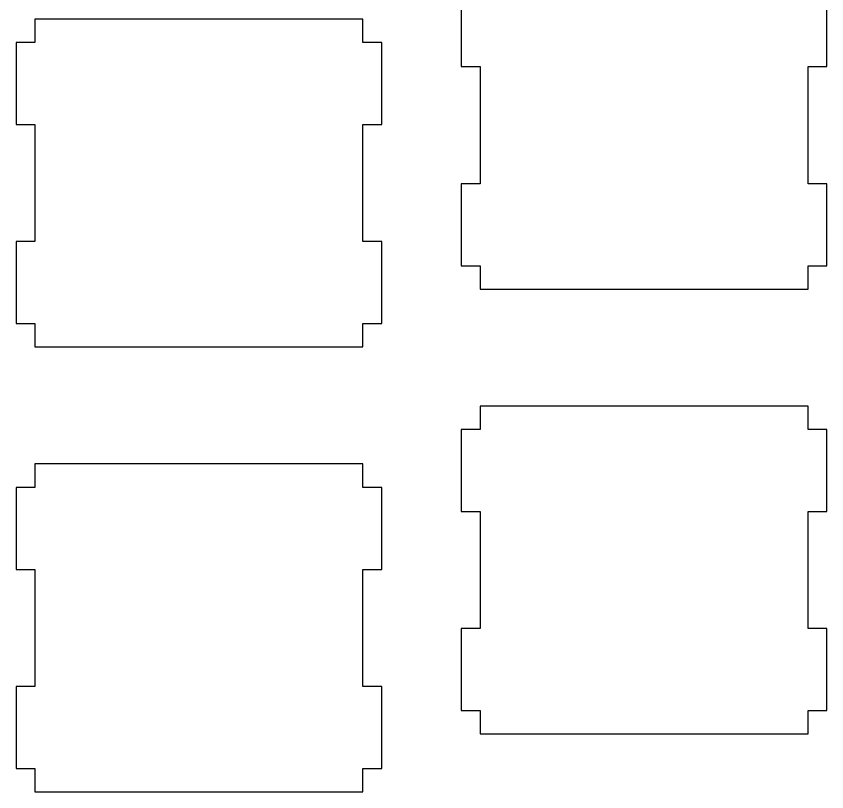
# Model space of a CAD drawing. Extents: x 0 to 145, y 2 to 120.
# Drawn here: x 42.2 to 76.8, y 41.99 to 75.11 of the extents above; entities that cross this region are included whole.
import ezdxf

# ---------------------------------------------------------------- set-up
doc = ezdxf.new("R2010")
doc.units = 0

# ---------------------------------------------------------------- blocks, each defined once
blk = doc.blocks.new('WIRE029')
at = {"layer": 'Row2', "color": 0}
for points in [[(57, 74.9896), (56.9, 74.9896), (56.8, 74.9896), (56.7, 74.9896), (56.6, 74.9896), (56.5, 74.9896), (56.4, 74.9896), (56.3, 74.9896), (56.2, 74.9896), (56.1, 74.9896), (56, 74.9896), (55.9, 74.9896), (55.8, 74.9896), (55.7, 74.9896), (55.6, 74.9896), (55.5, 74.9896), (55.4, 74.9896), (55.3, 74.9896), (55.2, 74.9896), (55.1, 74.9896), (55, 74.9896), (54.9, 74.9896), (54.8, 74.9896), (54.7, 74.9896), (54.6, 74.9896), (54.5, 74.9896), (54.4, 74.9896), (54.3, 74.9896), (54.2, 74.9896), (54.1, 74.9896), (54, 74.9896), (53.9, 74.9896), (53.8, 74.9896), (53.7, 74.9896), (53.6, 74.9896), (53.5, 74.9896), (53.4, 74.9896), (53.3, 74.9896), (53.2, 74.9896), (53.1, 74.9896), (53, 74.9896), (52.9, 74.9896), (52.8, 74.9896), (52.7, 74.9896), (52.6, 74.9896), (52.5, 74.9896), (52.4, 74.9896), (52.3, 74.9896), (52.2, 74.9896), (52.1, 74.9896), (52, 74.9896), (51.9, 74.9896), (51.8, 74.9896), (51.7, 74.9896), (51.6, 74.9896), (51.5, 74.9896), (51.4, 74.9896), (51.3, 74.9896), (51.2, 74.9896), (51.1, 74.9896), (51, 74.9896), (50.9, 74.9896), (50.8, 74.9896), (50.7, 74.9896), (50.6, 74.9896), (50.5, 74.9896), (50.4, 74.9896), (50.3, 74.9896), (50.2, 74.9896), (50.1, 74.9896), (50, 74.9896), (49.9, 74.9896), (49.8, 74.9896), (49.7, 74.9896), (49.6, 74.9896), (49.5, 74.9896), (49.4, 74.9896), (49.3, 74.9896), (49.2, 74.9896), (49.1, 74.9896), (49, 74.9896), (48.9, 74.9896), (48.8, 74.9896), (48.7, 74.9896), (48.6, 74.9896), (48.5, 74.9896), (48.4, 74.9896), (48.3, 74.9896), (48.2, 74.9896), (48.1, 74.9896), (48, 74.9896), (47.9, 74.9896), (47.8, 74.9896), (47.7, 74.9896), (47.6, 74.9896), (47.5, 74.9896), (47.4, 74.9896), (47.3, 74.9896), (47.2, 74.9896), (47.1, 74.9896), (47, 74.9896), (46.9, 74.9896), (46.8, 74.9896), (46.7, 74.9896), (46.6, 74.9896), (46.5, 74.9896), (46.4, 74.9896), (46.3, 74.9896), (46.2, 74.9896), (46.1, 74.9896), (46, 74.9896), (45.9, 74.9896), (45.8, 74.9896), (45.7, 74.9896), (45.6, 74.9896), (45.5, 74.9896), (45.4, 74.9896), (45.3, 74.9896), (45.2, 74.9896), (45.1, 74.9896), (45, 74.9896), (44.9, 74.9896), (44.8, 74.9896), (44.7, 74.9896), (44.6, 74.9896), (44.5, 74.9896), (44.4, 74.9896), (44.3, 74.9896), (44.2, 74.9896), (44.1, 74.9896), (44, 74.9896), (43.9, 74.9896), (43.8, 74.9896), (43.7, 74.9896), (43.6, 74.9896), (43.5, 74.9896), (43.4, 74.9896), (43.3, 74.9896), (43.2, 74.9896), (43.1, 74.9896), (43, 74.9896)], [(43, 74.9896), (43, 74.8896), (43, 74.7896), (43, 74.6896), (43, 74.5896), (43, 74.4896), (43, 74.3896), (43, 74.2896), (43, 74.1896), (43, 74.0896), (43, 73.9896)], [(57, 73.9896), (57, 74.0896), (57, 74.1896), (57, 74.2896), (57, 74.3896), (57, 74.4896), (57, 74.5896), (57, 74.6896), (57, 74.7896), (57, 74.8896), (57, 74.9896)], [(42.2, 73.9896), (42.2, 73.8896), (42.2, 73.7896), (42.2, 73.6896), (42.2, 73.5896), (42.2, 73.4896), (42.2, 73.3896), (42.2, 73.2896), (42.2, 73.1896), (42.2, 73.0896), (42.2, 72.9896), (42.2, 72.8896), (42.2, 72.7896), (42.2, 72.6896), (42.2, 72.5896), (42.2, 72.4896), (42.2, 72.3896), (42.2, 72.2896), (42.2, 72.1896), (42.2, 72.0896), (42.2, 71.9896), (42.2, 71.8896), (42.2, 71.7896), (42.2, 71.6896), (42.2, 71.5896), (42.2, 71.4896), (42.2, 71.3896), (42.2, 71.2896), (42.2, 71.1896), (42.2, 71.0896), (42.2, 70.9896), (42.2, 70.8896), (42.2, 70.7896), (42.2, 70.6896), (42.2, 70.5896), (42.2, 70.4896)], [(43, 73.9896), (42.9, 73.9896), (42.8, 73.9896), (42.7, 73.9896), (42.6, 73.9896), (42.5, 73.9896), (42.4, 73.9896), (42.3, 73.9896), (42.2, 73.9896)], [(57.8, 73.9896), (57.7, 73.9896), (57.6, 73.9896), (57.5, 73.9896), (57.4, 73.9896), (57.3, 73.9896), (57.2, 73.9896), (57.1, 73.9896), (57, 73.9896)], [(57.8, 70.4896), (57.8, 70.5896), (57.8, 70.6896), (57.8, 70.7896), (57.8, 70.8896), (57.8, 70.9896), (57.8, 71.0896), (57.8, 71.1896), (57.8, 71.2896), (57.8, 71.3896), (57.8, 71.4896), (57.8, 71.5896), (57.8, 71.6896), (57.8, 71.7896), (57.8, 71.8896), (57.8, 71.9896), (57.8, 72.0896), (57.8, 72.1896), (57.8, 72.2896), (57.8, 72.3896), (57.8, 72.4896), (57.8, 72.5896), (57.8, 72.6896), (57.8, 72.7896), (57.8, 72.8896), (57.8, 72.9896), (57.8, 73.0896), (57.8, 73.1896), (57.8, 73.2896), (57.8, 73.3896), (57.8, 73.4896), (57.8, 73.5896), (57.8, 73.6896), (57.8, 73.7896), (57.8, 73.8896), (57.8, 73.9896)], [(42.2, 70.4896), (42.3, 70.4896), (42.4, 70.4896), (42.5, 70.4896), (42.6, 70.4896), (42.7, 70.4896), (42.8, 70.4896), (42.9, 70.4896), (43, 70.4896)], [(43, 70.4896), (43, 70.3896), (43, 70.2896), (43, 70.1896), (43, 70.0896), (43, 69.9896), (43, 69.8896), (43, 69.7896), (43, 69.6896), (43, 69.5896), (43, 69.4896), (43, 69.3896), (43, 69.2896), (43, 69.1896), (43, 69.0896), (43, 68.9896), (43, 68.8896), (43, 68.7896), (43, 68.6896), (43, 68.5896), (43, 68.4896), (43, 68.3896), (43, 68.2896), (43, 68.1896), (43, 68.0896), (43, 67.9896), (43, 67.8896), (43, 67.7896), (43, 67.6896), (43, 67.5896), (43, 67.4896), (43, 67.3896), (43, 67.2896), (43, 67.1896), (43, 67.0896), (43, 66.9896), (43, 66.8896), (43, 66.7896), (43, 66.6896), (43, 66.5896), (43, 66.4896), (43, 66.3896), (43, 66.2896), (43, 66.1896), (43, 66.0896), (43, 65.9896), (43, 65.8896), (43, 65.7896), (43, 65.6896), (43, 65.5896), (43, 65.4896)], [(57, 65.4896), (57, 65.5896), (57, 65.6896), (57, 65.7896), (57, 65.8896), (57, 65.9896), (57, 66.0896), (57, 66.1896), (57, 66.2896), (57, 66.3896), (57, 66.4896), (57, 66.5896), (57, 66.6896), (57, 66.7896), (57, 66.8896), (57, 66.9896), (57, 67.0896), (57, 67.1896), (57, 67.2896), (57, 67.3896), (57, 67.4896), (57, 67.5896), (57, 67.6896), (57, 67.7896), (57, 67.8896), (57, 67.9896), (57, 68.0896), (57, 68.1896), (57, 68.2896), (57, 68.3896), (57, 68.4896), (57, 68.5896), (57, 68.6896), (57, 68.7896), (57, 68.8896), (57, 68.9896), (57, 69.0896), (57, 69.1896), (57, 69.2896), (57, 69.3896), (57, 69.4896), (57, 69.5896), (57, 69.6896), (57, 69.7896), (57, 69.8896), (57, 69.9896), (57, 70.0896), (57, 70.1896), (57, 70.2896), (57, 70.3896), (57, 70.4896)], [(57, 70.4896), (57.1, 70.4896), (57.2, 70.4896), (57.3, 70.4896), (57.4, 70.4896), (57.5, 70.4896), (57.6, 70.4896), (57.7, 70.4896), (57.8, 70.4896)], [(43, 65.4896), (42.9, 65.4896), (42.8, 65.4896), (42.7, 65.4896), (42.6, 65.4896), (42.5, 65.4896), (42.4, 65.4896), (42.3, 65.4896), (42.2, 65.4896)], [(42.2, 65.4896), (42.2, 65.3896), (42.2, 65.2896), (42.2, 65.1896), (42.2, 65.0896), (42.2, 64.9896), (42.2, 64.8896), (42.2, 64.7896), (42.2, 64.6896), (42.2, 64.5896), (42.2, 64.4896), (42.2, 64.3896), (42.2, 64.2896), (42.2, 64.1896), (42.2, 64.0896), (42.2, 63.9896), (42.2, 63.8896), (42.2, 63.7896), (42.2, 63.6896), (42.2, 63.5896), (42.2, 63.4896), (42.2, 63.3896), (42.2, 63.2896), (42.2, 63.1896), (42.2, 63.0896), (42.2, 62.9896), (42.2, 62.8896), (42.2, 62.7896), (42.2, 62.6896), (42.2, 62.5896), (42.2, 62.4896), (42.2, 62.3896), (42.2, 62.2896), (42.2, 62.1896), (42.2, 62.0896), (42.2, 61.9896)], [(57.8, 65.4896), (57.7, 65.4896), (57.6, 65.4896), (57.5, 65.4896), (57.4, 65.4896), (57.3, 65.4896), (57.2, 65.4896), (57.1, 65.4896), (57, 65.4896)], [(57.8, 61.9896), (57.8, 62.0896), (57.8, 62.1896), (57.8, 62.2896), (57.8, 62.3896), (57.8, 62.4896), (57.8, 62.5896), (57.8, 62.6896), (57.8, 62.7896), (57.8, 62.8896), (57.8, 62.9896), (57.8, 63.0896), (57.8, 63.1896), (57.8, 63.2896), (57.8, 63.3896), (57.8, 63.4896), (57.8, 63.5896), (57.8, 63.6896), (57.8, 63.7896), (57.8, 63.8896), (57.8, 63.9896), (57.8, 64.0896), (57.8, 64.1896), (57.8, 64.2896), (57.8, 64.3896), (57.8, 64.4896), (57.8, 64.5896), (57.8, 64.6896), (57.8, 64.7896), (57.8, 64.8896), (57.8, 64.9896), (57.8, 65.0896), (57.8, 65.1896), (57.8, 65.2896), (57.8, 65.3896), (57.8, 65.4896)], [(42.2, 61.9896), (42.3, 61.9896), (42.4, 61.9896), (42.5, 61.9896), (42.6, 61.9896), (42.7, 61.9896), (42.8, 61.9896), (42.9, 61.9896), (43, 61.9896)], [(43, 61.9896), (43, 61.8896), (43, 61.7896), (43, 61.6896), (43, 61.5896), (43, 61.4896), (43, 61.3896), (43, 61.2896), (43, 61.1896), (43, 61.0896), (43, 60.9896)], [(57, 60.9896), (57, 61.0896), (57, 61.1896), (57, 61.2896), (57, 61.3896), (57, 61.4896), (57, 61.5896), (57, 61.6896), (57, 61.7896), (57, 61.8896), (57, 61.9896)], [(57, 61.9896), (57.1, 61.9896), (57.2, 61.9896), (57.3, 61.9896), (57.4, 61.9896), (57.5, 61.9896), (57.6, 61.9896), (57.7, 61.9896), (57.8, 61.9896)], [(43, 60.9896), (43.1, 60.9896), (43.2, 60.9896), (43.3, 60.9896), (43.4, 60.9896), (43.5, 60.9896), (43.6, 60.9896), (43.7, 60.9896), (43.8, 60.9896), (43.9, 60.9896), (44, 60.9896), (44.1, 60.9896), (44.2, 60.9896), (44.3, 60.9896), (44.4, 60.9896), (44.5, 60.9896), (44.6, 60.9896), (44.7, 60.9896), (44.8, 60.9896), (44.9, 60.9896), (45, 60.9896), (45.1, 60.9896), (45.2, 60.9896), (45.3, 60.9896), (45.4, 60.9896), (45.5, 60.9896), (45.6, 60.9896), (45.7, 60.9896), (45.8, 60.9896), (45.9, 60.9896), (46, 60.9896), (46.1, 60.9896), (46.2, 60.9896), (46.3, 60.9896), (46.4, 60.9896), (46.5, 60.9896), (46.6, 60.9896), (46.7, 60.9896), (46.8, 60.9896), (46.9, 60.9896), (47, 60.9896), (47.1, 60.9896), (47.2, 60.9896), (47.3, 60.9896), (47.4, 60.9896), (47.5, 60.9896), (47.6, 60.9896), (47.7, 60.9896), (47.8, 60.9896), (47.9, 60.9896), (48, 60.9896), (48.1, 60.9896), (48.2, 60.9896), (48.3, 60.9896), (48.4, 60.9896), (48.5, 60.9896), (48.6, 60.9896), (48.7, 60.9896), (48.8, 60.9896), (48.9, 60.9896), (49, 60.9896), (49.1, 60.9896), (49.2, 60.9896), (49.3, 60.9896), (49.4, 60.9896), (49.5, 60.9896), (49.6, 60.9896), (49.7, 60.9896), (49.8, 60.9896), (49.9, 60.9896), (50, 60.9896), (50.1, 60.9896), (50.2, 60.9896), (50.3, 60.9896), (50.4, 60.9896), (50.5, 60.9896), (50.6, 60.9896), (50.7, 60.9896), (50.8, 60.9896), (50.9, 60.9896), (51, 60.9896), (51.1, 60.9896), (51.2, 60.9896), (51.3, 60.9896), (51.4, 60.9896), (51.5, 60.9896), (51.6, 60.9896), (51.7, 60.9896), (51.8, 60.9896), (51.9, 60.9896), (52, 60.9896), (52.1, 60.9896), (52.2, 60.9896), (52.3, 60.9896), (52.4, 60.9896), (52.5, 60.9896), (52.6, 60.9896), (52.7, 60.9896), (52.8, 60.9896), (52.9, 60.9896), (53, 60.9896), (53.1, 60.9896), (53.2, 60.9896), (53.3, 60.9896), (53.4, 60.9896), (53.5, 60.9896), (53.6, 60.9896), (53.7, 60.9896), (53.8, 60.9896), (53.9, 60.9896), (54, 60.9896), (54.1, 60.9896), (54.2, 60.9896), (54.3, 60.9896), (54.4, 60.9896), (54.5, 60.9896), (54.6, 60.9896), (54.7, 60.9896), (54.8, 60.9896), (54.9, 60.9896), (55, 60.9896), (55.1, 60.9896), (55.2, 60.9896), (55.3, 60.9896), (55.4, 60.9896), (55.5, 60.9896), (55.6, 60.9896), (55.7, 60.9896), (55.8, 60.9896), (55.9, 60.9896), (56, 60.9896), (56.1, 60.9896), (56.2, 60.9896), (56.3, 60.9896), (56.4, 60.9896), (56.5, 60.9896), (56.6, 60.9896), (56.7, 60.9896), (56.8, 60.9896), (56.9, 60.9896), (57, 60.9896)]]:
    blk.add_lwpolyline(points, dxfattribs=at)
blk = doc.blocks.new('WIRE030')
at = {"layer": 'Row2', "color": 0}
for points in [[(76, 77.4596), (75.9, 77.4596), (75.8, 77.4596), (75.7, 77.4596), (75.6, 77.4596), (75.5, 77.4596), (75.4, 77.4596), (75.3, 77.4596), (75.2, 77.4596), (75.1, 77.4596), (75, 77.4596), (74.9, 77.4596), (74.8, 77.4596), (74.7, 77.4596), (74.6, 77.4596), (74.5, 77.4596), (74.4, 77.4596), (74.3, 77.4596), (74.2, 77.4596), (74.1, 77.4596), (74, 77.4596), (73.9, 77.4596), (73.8, 77.4596), (73.7, 77.4596), (73.6, 77.4596), (73.5, 77.4596), (73.4, 77.4596), (73.3, 77.4596), (73.2, 77.4596), (73.1, 77.4596), (73, 77.4596), (72.9, 77.4596), (72.8, 77.4596), (72.7, 77.4596), (72.6, 77.4596), (72.5, 77.4596), (72.4, 77.4596), (72.3, 77.4596), (72.2, 77.4596), (72.1, 77.4596), (72, 77.4596), (71.9, 77.4596), (71.8, 77.4596), (71.7, 77.4596), (71.6, 77.4596), (71.5, 77.4596), (71.4, 77.4596), (71.3, 77.4596), (71.2, 77.4596), (71.1, 77.4596), (71, 77.4596), (70.9, 77.4596), (70.8, 77.4596), (70.7, 77.4596), (70.6, 77.4596), (70.5, 77.4596), (70.4, 77.4596), (70.3, 77.4596), (70.2, 77.4596), (70.1, 77.4596), (70, 77.4596), (69.9, 77.4596), (69.8, 77.4596), (69.7, 77.4596), (69.6, 77.4596), (69.5, 77.4596), (69.4, 77.4596), (69.3, 77.4596), (69.2, 77.4596), (69.1, 77.4596), (69, 77.4596), (68.9, 77.4596), (68.8, 77.4596), (68.7, 77.4596), (68.6, 77.4596), (68.5, 77.4596), (68.4, 77.4596), (68.3, 77.4596), (68.2, 77.4596), (68.1, 77.4596), (68, 77.4596), (67.9, 77.4596), (67.8, 77.4596), (67.7, 77.4596), (67.6, 77.4596), (67.5, 77.4596), (67.4, 77.4596), (67.3, 77.4596), (67.2, 77.4596), (67.1, 77.4596), (67, 77.4596), (66.9, 77.4596), (66.8, 77.4596), (66.7, 77.4596), (66.6, 77.4596), (66.5, 77.4596), (66.4, 77.4596), (66.3, 77.4596), (66.2, 77.4596), (66.1, 77.4596), (66, 77.4596), (65.9, 77.4596), (65.8, 77.4596), (65.7, 77.4596), (65.6, 77.4596), (65.5, 77.4596), (65.4, 77.4596), (65.3, 77.4596), (65.2, 77.4596), (65.1, 77.4596), (65, 77.4596), (64.9, 77.4596), (64.8, 77.4596), (64.7, 77.4596), (64.6, 77.4596), (64.5, 77.4596), (64.4, 77.4596), (64.3, 77.4596), (64.2, 77.4596), (64.1, 77.4596), (64, 77.4596), (63.9, 77.4596), (63.8, 77.4596), (63.7, 77.4596), (63.6, 77.4596), (63.5, 77.4596), (63.4, 77.4596), (63.3, 77.4596), (63.2, 77.4596), (63.1, 77.4596), (63, 77.4596), (62.9, 77.4596), (62.8, 77.4596), (62.7, 77.4596), (62.6, 77.4596), (62.5, 77.4596), (62.4, 77.4596), (62.3, 77.4596), (62.2, 77.4596), (62.1, 77.4596), (62, 77.4596)], [(62, 77.4596), (62, 77.3596), (62, 77.2596), (62, 77.1596), (62, 77.0596), (62, 76.9596), (62, 76.8596), (62, 76.7596), (62, 76.6596), (62, 76.5596), (62, 76.4596)], [(76, 76.4596), (76, 76.5596), (76, 76.6596), (76, 76.7596), (76, 76.8596), (76, 76.9596), (76, 77.0596), (76, 77.1596), (76, 77.2596), (76, 77.3596), (76, 77.4596)], [(62, 76.4596), (61.9, 76.4596), (61.8, 76.4596), (61.7, 76.4596), (61.6, 76.4596), (61.5, 76.4596), (61.4, 76.4596), (61.3, 76.4596), (61.2, 76.4596)], [(61.2, 76.4596), (61.2, 76.3596), (61.2, 76.2596), (61.2, 76.1596), (61.2, 76.0596), (61.2, 75.9596), (61.2, 75.8596), (61.2, 75.7596), (61.2, 75.6596), (61.2, 75.5596), (61.2, 75.4596), (61.2, 75.3596), (61.2, 75.2596), (61.2, 75.1596), (61.2, 75.0596), (61.2, 74.9596), (61.2, 74.8596), (61.2, 74.7596), (61.2, 74.6596), (61.2, 74.5596), (61.2, 74.4596), (61.2, 74.3596), (61.2, 74.2596), (61.2, 74.1596), (61.2, 74.0596), (61.2, 73.9596), (61.2, 73.8596), (61.2, 73.7596), (61.2, 73.6596), (61.2, 73.5596), (61.2, 73.4596), (61.2, 73.3596), (61.2, 73.2596), (61.2, 73.1596), (61.2, 73.0596), (61.2, 72.9596)], [(76.8, 76.4596), (76.7, 76.4596), (76.6, 76.4596), (76.5, 76.4596), (76.4, 76.4596), (76.3, 76.4596), (76.2, 76.4596), (76.1, 76.4596), (76, 76.4596)], [(76.8, 72.9596), (76.8, 73.0596), (76.8, 73.1596), (76.8, 73.2596), (76.8, 73.3596), (76.8, 73.4596), (76.8, 73.5596), (76.8, 73.6596), (76.8, 73.7596), (76.8, 73.8596), (76.8, 73.9596), (76.8, 74.0596), (76.8, 74.1596), (76.8, 74.2596), (76.8, 74.3596), (76.8, 74.4596), (76.8, 74.5596), (76.8, 74.6596), (76.8, 74.7596), (76.8, 74.8596), (76.8, 74.9596), (76.8, 75.0596), (76.8, 75.1596), (76.8, 75.2596), (76.8, 75.3596), (76.8, 75.4596), (76.8, 75.5596), (76.8, 75.6596), (76.8, 75.7596), (76.8, 75.8596), (76.8, 75.9596), (76.8, 76.0596), (76.8, 76.1596), (76.8, 76.2596), (76.8, 76.3596), (76.8, 76.4596)], [(61.2, 72.9596), (61.3, 72.9596), (61.4, 72.9596), (61.5, 72.9596), (61.6, 72.9596), (61.7, 72.9596), (61.8, 72.9596), (61.9, 72.9596), (62, 72.9596)], [(62, 72.9596), (62, 72.8596), (62, 72.7596), (62, 72.6596), (62, 72.5596), (62, 72.4596), (62, 72.3596), (62, 72.2596), (62, 72.1596), (62, 72.0596), (62, 71.9596), (62, 71.8596), (62, 71.7596), (62, 71.6596), (62, 71.5596), (62, 71.4596), (62, 71.3596), (62, 71.2596), (62, 71.1596), (62, 71.0596), (62, 70.9596), (62, 70.8596), (62, 70.7596), (62, 70.6596), (62, 70.5596), (62, 70.4596), (62, 70.3596), (62, 70.2596), (62, 70.1596), (62, 70.0596), (62, 69.9596), (62, 69.8596), (62, 69.7596), (62, 69.6596), (62, 69.5596), (62, 69.4596), (62, 69.3596), (62, 69.2596), (62, 69.1596), (62, 69.0596), (62, 68.9596), (62, 68.8596), (62, 68.7596), (62, 68.6596), (62, 68.5596), (62, 68.4596), (62, 68.3596), (62, 68.2596), (62, 68.1596), (62, 68.0596), (62, 67.9596)], [(76, 67.9596), (76, 68.0596), (76, 68.1596), (76, 68.2596), (76, 68.3596), (76, 68.4596), (76, 68.5596), (76, 68.6596), (76, 68.7596), (76, 68.8596), (76, 68.9596), (76, 69.0596), (76, 69.1596), (76, 69.2596), (76, 69.3596), (76, 69.4596), (76, 69.5596), (76, 69.6596), (76, 69.7596), (76, 69.8596), (76, 69.9596), (76, 70.0596), (76, 70.1596), (76, 70.2596), (76, 70.3596), (76, 70.4596), (76, 70.5596), (76, 70.6596), (76, 70.7596), (76, 70.8596), (76, 70.9596), (76, 71.0596), (76, 71.1596), (76, 71.2596), (76, 71.3596), (76, 71.4596), (76, 71.5596), (76, 71.6596), (76, 71.7596), (76, 71.8596), (76, 71.9596), (76, 72.0596), (76, 72.1596), (76, 72.2596), (76, 72.3596), (76, 72.4596), (76, 72.5596), (76, 72.6596), (76, 72.7596), (76, 72.8596), (76, 72.9596)], [(76, 72.9596), (76.1, 72.9596), (76.2, 72.9596), (76.3, 72.9596), (76.4, 72.9596), (76.5, 72.9596), (76.6, 72.9596), (76.7, 72.9596), (76.8, 72.9596)], [(62, 67.9596), (61.9, 67.9596), (61.8, 67.9596), (61.7, 67.9596), (61.6, 67.9596), (61.5, 67.9596), (61.4, 67.9596), (61.3, 67.9596), (61.2, 67.9596)], [(61.2, 67.9596), (61.2, 67.8596), (61.2, 67.7596), (61.2, 67.6596), (61.2, 67.5596), (61.2, 67.4596), (61.2, 67.3596), (61.2, 67.2596), (61.2, 67.1596), (61.2, 67.0596), (61.2, 66.9596), (61.2, 66.8596), (61.2, 66.7596), (61.2, 66.6596), (61.2, 66.5596), (61.2, 66.4596), (61.2, 66.3596), (61.2, 66.2596), (61.2, 66.1596), (61.2, 66.0596), (61.2, 65.9596), (61.2, 65.8596), (61.2, 65.7596), (61.2, 65.6596), (61.2, 65.5596), (61.2, 65.4596), (61.2, 65.3596), (61.2, 65.2596), (61.2, 65.1596), (61.2, 65.0596), (61.2, 64.9596), (61.2, 64.8596), (61.2, 64.7596), (61.2, 64.6596), (61.2, 64.5596), (61.2, 64.4596)], [(76.8, 67.9596), (76.7, 67.9596), (76.6, 67.9596), (76.5, 67.9596), (76.4, 67.9596), (76.3, 67.9596), (76.2, 67.9596), (76.1, 67.9596), (76, 67.9596)], [(76.8, 64.4596), (76.8, 64.5596), (76.8, 64.6596), (76.8, 64.7596), (76.8, 64.8596), (76.8, 64.9596), (76.8, 65.0596), (76.8, 65.1596), (76.8, 65.2596), (76.8, 65.3596), (76.8, 65.4596), (76.8, 65.5596), (76.8, 65.6596), (76.8, 65.7596), (76.8, 65.8596), (76.8, 65.9596), (76.8, 66.0596), (76.8, 66.1596), (76.8, 66.2596), (76.8, 66.3596), (76.8, 66.4596), (76.8, 66.5596), (76.8, 66.6596), (76.8, 66.7596), (76.8, 66.8596), (76.8, 66.9596), (76.8, 67.0596), (76.8, 67.1596), (76.8, 67.2596), (76.8, 67.3596), (76.8, 67.4596), (76.8, 67.5596), (76.8, 67.6596), (76.8, 67.7596), (76.8, 67.8596), (76.8, 67.9596)], [(61.2, 64.4596), (61.3, 64.4596), (61.4, 64.4596), (61.5, 64.4596), (61.6, 64.4596), (61.7, 64.4596), (61.8, 64.4596), (61.9, 64.4596), (62, 64.4596)], [(62, 64.4596), (62, 64.3596), (62, 64.2596), (62, 64.1596), (62, 64.0596), (62, 63.9596), (62, 63.8596), (62, 63.7596), (62, 63.6596), (62, 63.5596), (62, 63.4596)], [(76, 63.4596), (76, 63.5596), (76, 63.6596), (76, 63.7596), (76, 63.8596), (76, 63.9596), (76, 64.0596), (76, 64.1596), (76, 64.2596), (76, 64.3596), (76, 64.4596)], [(76, 64.4596), (76.1, 64.4596), (76.2, 64.4596), (76.3, 64.4596), (76.4, 64.4596), (76.5, 64.4596), (76.6, 64.4596), (76.7, 64.4596), (76.8, 64.4596)], [(62, 63.4596), (62.1, 63.4596), (62.2, 63.4596), (62.3, 63.4596), (62.4, 63.4596), (62.5, 63.4596), (62.6, 63.4596), (62.7, 63.4596), (62.8, 63.4596), (62.9, 63.4596), (63, 63.4596), (63.1, 63.4596), (63.2, 63.4596), (63.3, 63.4596), (63.4, 63.4596), (63.5, 63.4596), (63.6, 63.4596), (63.7, 63.4596), (63.8, 63.4596), (63.9, 63.4596), (64, 63.4596), (64.1, 63.4596), (64.2, 63.4596), (64.3, 63.4596), (64.4, 63.4596), (64.5, 63.4596), (64.6, 63.4596), (64.7, 63.4596), (64.8, 63.4596), (64.9, 63.4596), (65, 63.4596), (65.1, 63.4596), (65.2, 63.4596), (65.3, 63.4596), (65.4, 63.4596), (65.5, 63.4596), (65.6, 63.4596), (65.7, 63.4596), (65.8, 63.4596), (65.9, 63.4596), (66, 63.4596), (66.1, 63.4596), (66.2, 63.4596), (66.3, 63.4596), (66.4, 63.4596), (66.5, 63.4596), (66.6, 63.4596), (66.7, 63.4596), (66.8, 63.4596), (66.9, 63.4596), (67, 63.4596), (67.1, 63.4596), (67.2, 63.4596), (67.3, 63.4596), (67.4, 63.4596), (67.5, 63.4596), (67.6, 63.4596), (67.7, 63.4596), (67.8, 63.4596), (67.9, 63.4596), (68, 63.4596), (68.1, 63.4596), (68.2, 63.4596), (68.3, 63.4596), (68.4, 63.4596), (68.5, 63.4596), (68.6, 63.4596), (68.7, 63.4596), (68.8, 63.4596), (68.9, 63.4596), (69, 63.4596), (69.1, 63.4596), (69.2, 63.4596), (69.3, 63.4596), (69.4, 63.4596), (69.5, 63.4596), (69.6, 63.4596), (69.7, 63.4596), (69.8, 63.4596), (69.9, 63.4596), (70, 63.4596), (70.1, 63.4596), (70.2, 63.4596), (70.3, 63.4596), (70.4, 63.4596), (70.5, 63.4596), (70.6, 63.4596), (70.7, 63.4596), (70.8, 63.4596), (70.9, 63.4596), (71, 63.4596), (71.1, 63.4596), (71.2, 63.4596), (71.3, 63.4596), (71.4, 63.4596), (71.5, 63.4596), (71.6, 63.4596), (71.7, 63.4596), (71.8, 63.4596), (71.9, 63.4596), (72, 63.4596), (72.1, 63.4596), (72.2, 63.4596), (72.3, 63.4596), (72.4, 63.4596), (72.5, 63.4596), (72.6, 63.4596), (72.7, 63.4596), (72.8, 63.4596), (72.9, 63.4596), (73, 63.4596), (73.1, 63.4596), (73.2, 63.4596), (73.3, 63.4596), (73.4, 63.4596), (73.5, 63.4596), (73.6, 63.4596), (73.7, 63.4596), (73.8, 63.4596), (73.9, 63.4596), (74, 63.4596), (74.1, 63.4596), (74.2, 63.4596), (74.3, 63.4596), (74.4, 63.4596), (74.5, 63.4596), (74.6, 63.4596), (74.7, 63.4596), (74.8, 63.4596), (74.9, 63.4596), (75, 63.4596), (75.1, 63.4596), (75.2, 63.4596), (75.3, 63.4596), (75.4, 63.4596), (75.5, 63.4596), (75.6, 63.4596), (75.7, 63.4596), (75.8, 63.4596), (75.9, 63.4596), (76, 63.4596)]]:
    blk.add_lwpolyline(points, dxfattribs=at)
blk = doc.blocks.new('WIRE024')
at = {"layer": 'Row3', "color": 0}
for points in [[(57, 55.9896), (56.9, 55.9896), (56.8, 55.9896), (56.7, 55.9896), (56.6, 55.9896), (56.5, 55.9896), (56.4, 55.9896), (56.3, 55.9896), (56.2, 55.9896), (56.1, 55.9896), (56, 55.9896), (55.9, 55.9896), (55.8, 55.9896), (55.7, 55.9896), (55.6, 55.9896), (55.5, 55.9896), (55.4, 55.9896), (55.3, 55.9896), (55.2, 55.9896), (55.1, 55.9896), (55, 55.9896), (54.9, 55.9896), (54.8, 55.9896), (54.7, 55.9896), (54.6, 55.9896), (54.5, 55.9896), (54.4, 55.9896), (54.3, 55.9896), (54.2, 55.9896), (54.1, 55.9896), (54, 55.9896), (53.9, 55.9896), (53.8, 55.9896), (53.7, 55.9896), (53.6, 55.9896), (53.5, 55.9896), (53.4, 55.9896), (53.3, 55.9896), (53.2, 55.9896), (53.1, 55.9896), (53, 55.9896), (52.9, 55.9896), (52.8, 55.9896), (52.7, 55.9896), (52.6, 55.9896), (52.5, 55.9896), (52.4, 55.9896), (52.3, 55.9896), (52.2, 55.9896), (52.1, 55.9896), (52, 55.9896), (51.9, 55.9896), (51.8, 55.9896), (51.7, 55.9896), (51.6, 55.9896), (51.5, 55.9896), (51.4, 55.9896), (51.3, 55.9896), (51.2, 55.9896), (51.1, 55.9896), (51, 55.9896), (50.9, 55.9896), (50.8, 55.9896), (50.7, 55.9896), (50.6, 55.9896), (50.5, 55.9896), (50.4, 55.9896), (50.3, 55.9896), (50.2, 55.9896), (50.1, 55.9896), (50, 55.9896), (49.9, 55.9896), (49.8, 55.9896), (49.7, 55.9896), (49.6, 55.9896), (49.5, 55.9896), (49.4, 55.9896), (49.3, 55.9896), (49.2, 55.9896), (49.1, 55.9896), (49, 55.9896), (48.9, 55.9896), (48.8, 55.9896), (48.7, 55.9896), (48.6, 55.9896), (48.5, 55.9896), (48.4, 55.9896), (48.3, 55.9896), (48.2, 55.9896), (48.1, 55.9896), (48, 55.9896), (47.9, 55.9896), (47.8, 55.9896), (47.7, 55.9896), (47.6, 55.9896), (47.5, 55.9896), (47.4, 55.9896), (47.3, 55.9896), (47.2, 55.9896), (47.1, 55.9896), (47, 55.9896), (46.9, 55.9896), (46.8, 55.9896), (46.7, 55.9896), (46.6, 55.9896), (46.5, 55.9896), (46.4, 55.9896), (46.3, 55.9896), (46.2, 55.9896), (46.1, 55.9896), (46, 55.9896), (45.9, 55.9896), (45.8, 55.9896), (45.7, 55.9896), (45.6, 55.9896), (45.5, 55.9896), (45.4, 55.9896), (45.3, 55.9896), (45.2, 55.9896), (45.1, 55.9896), (45, 55.9896), (44.9, 55.9896), (44.8, 55.9896), (44.7, 55.9896), (44.6, 55.9896), (44.5, 55.9896), (44.4, 55.9896), (44.3, 55.9896), (44.2, 55.9896), (44.1, 55.9896), (44, 55.9896), (43.9, 55.9896), (43.8, 55.9896), (43.7, 55.9896), (43.6, 55.9896), (43.5, 55.9896), (43.4, 55.9896), (43.3, 55.9896), (43.2, 55.9896), (43.1, 55.9896), (43, 55.9896)], [(43, 55.9896), (43, 55.8896), (43, 55.7896), (43, 55.6896), (43, 55.5896), (43, 55.4896), (43, 55.3896), (43, 55.2896), (43, 55.1896), (43, 55.0896), (43, 54.9896)], [(57, 54.9896), (57, 55.0896), (57, 55.1896), (57, 55.2896), (57, 55.3896), (57, 55.4896), (57, 55.5896), (57, 55.6896), (57, 55.7896), (57, 55.8896), (57, 55.9896)], [(43, 54.9896), (42.9, 54.9896), (42.8, 54.9896), (42.7, 54.9896), (42.6, 54.9896), (42.5, 54.9896), (42.4, 54.9896), (42.3, 54.9896), (42.2, 54.9896)], [(42.2, 54.9896), (42.2, 54.8896), (42.2, 54.7896), (42.2, 54.6896), (42.2, 54.5896), (42.2, 54.4896), (42.2, 54.3896), (42.2, 54.2896), (42.2, 54.1896), (42.2, 54.0896), (42.2, 53.9896), (42.2, 53.8896), (42.2, 53.7896), (42.2, 53.6896), (42.2, 53.5896), (42.2, 53.4896), (42.2, 53.3896), (42.2, 53.2896), (42.2, 53.1896), (42.2, 53.0896), (42.2, 52.9896), (42.2, 52.8896), (42.2, 52.7896), (42.2, 52.6896), (42.2, 52.5896), (42.2, 52.4896), (42.2, 52.3896), (42.2, 52.2896), (42.2, 52.1896), (42.2, 52.0896), (42.2, 51.9896), (42.2, 51.8896), (42.2, 51.7896), (42.2, 51.6896), (42.2, 51.5896), (42.2, 51.4896)], [(57.8, 54.9896), (57.7, 54.9896), (57.6, 54.9896), (57.5, 54.9896), (57.4, 54.9896), (57.3, 54.9896), (57.2, 54.9896), (57.1, 54.9896), (57, 54.9896)], [(57.8, 51.4896), (57.8, 51.5896), (57.8, 51.6896), (57.8, 51.7896), (57.8, 51.8896), (57.8, 51.9896), (57.8, 52.0896), (57.8, 52.1896), (57.8, 52.2896), (57.8, 52.3896), (57.8, 52.4896), (57.8, 52.5896), (57.8, 52.6896), (57.8, 52.7896), (57.8, 52.8896), (57.8, 52.9896), (57.8, 53.0896), (57.8, 53.1896), (57.8, 53.2896), (57.8, 53.3896), (57.8, 53.4896), (57.8, 53.5896), (57.8, 53.6896), (57.8, 53.7896), (57.8, 53.8896), (57.8, 53.9896), (57.8, 54.0896), (57.8, 54.1896), (57.8, 54.2896), (57.8, 54.3896), (57.8, 54.4896), (57.8, 54.5896), (57.8, 54.6896), (57.8, 54.7896), (57.8, 54.8896), (57.8, 54.9896)], [(42.2, 51.4896), (42.3, 51.4896), (42.4, 51.4896), (42.5, 51.4896), (42.6, 51.4896), (42.7, 51.4896), (42.8, 51.4896), (42.9, 51.4896), (43, 51.4896)], [(43, 51.4896), (43, 51.3896), (43, 51.2896), (43, 51.1896), (43, 51.0896), (43, 50.9896), (43, 50.8896), (43, 50.7896), (43, 50.6896), (43, 50.5896), (43, 50.4896), (43, 50.3896), (43, 50.2896), (43, 50.1896), (43, 50.0896), (43, 49.9896), (43, 49.8896), (43, 49.7896), (43, 49.6896), (43, 49.5896), (43, 49.4896), (43, 49.3896), (43, 49.2896), (43, 49.1896), (43, 49.0896), (43, 48.9896), (43, 48.8896), (43, 48.7896), (43, 48.6896), (43, 48.5896), (43, 48.4896), (43, 48.3896), (43, 48.2896), (43, 48.1896), (43, 48.0896), (43, 47.9896), (43, 47.8896), (43, 47.7896), (43, 47.6896), (43, 47.5896), (43, 47.4896), (43, 47.3896), (43, 47.2896), (43, 47.1896), (43, 47.0896), (43, 46.9896), (43, 46.8896), (43, 46.7896), (43, 46.6896), (43, 46.5896), (43, 46.4896)], [(57, 46.4896), (57, 46.5896), (57, 46.6896), (57, 46.7896), (57, 46.8896), (57, 46.9896), (57, 47.0896), (57, 47.1896), (57, 47.2896), (57, 47.3896), (57, 47.4896), (57, 47.5896), (57, 47.6896), (57, 47.7896), (57, 47.8896), (57, 47.9896), (57, 48.0896), (57, 48.1896), (57, 48.2896), (57, 48.3896), (57, 48.4896), (57, 48.5896), (57, 48.6896), (57, 48.7896), (57, 48.8896), (57, 48.9896), (57, 49.0896), (57, 49.1896), (57, 49.2896), (57, 49.3896), (57, 49.4896), (57, 49.5896), (57, 49.6896), (57, 49.7896), (57, 49.8896), (57, 49.9896), (57, 50.0896), (57, 50.1896), (57, 50.2896), (57, 50.3896), (57, 50.4896), (57, 50.5896), (57, 50.6896), (57, 50.7896), (57, 50.8896), (57, 50.9896), (57, 51.0896), (57, 51.1896), (57, 51.2896), (57, 51.3896), (57, 51.4896)], [(57, 51.4896), (57.1, 51.4896), (57.2, 51.4896), (57.3, 51.4896), (57.4, 51.4896), (57.5, 51.4896), (57.6, 51.4896), (57.7, 51.4896), (57.8, 51.4896)], [(42.2, 46.4896), (42.2, 46.3896), (42.2, 46.2896), (42.2, 46.1896), (42.2, 46.0896), (42.2, 45.9896), (42.2, 45.8896), (42.2, 45.7896), (42.2, 45.6896), (42.2, 45.5896), (42.2, 45.4896), (42.2, 45.3896), (42.2, 45.2896), (42.2, 45.1896), (42.2, 45.0896), (42.2, 44.9896), (42.2, 44.8896), (42.2, 44.7896), (42.2, 44.6896), (42.2, 44.5896), (42.2, 44.4896), (42.2, 44.3896), (42.2, 44.2896), (42.2, 44.1896), (42.2, 44.0896), (42.2, 43.9896), (42.2, 43.8896), (42.2, 43.7896), (42.2, 43.6896), (42.2, 43.5896), (42.2, 43.4896), (42.2, 43.3896), (42.2, 43.2896), (42.2, 43.1896), (42.2, 43.0896), (42.2, 42.9896)], [(43, 46.4896), (42.9, 46.4896), (42.8, 46.4896), (42.7, 46.4896), (42.6, 46.4896), (42.5, 46.4896), (42.4, 46.4896), (42.3, 46.4896), (42.2, 46.4896)], [(57.8, 46.4896), (57.7, 46.4896), (57.6, 46.4896), (57.5, 46.4896), (57.4, 46.4896), (57.3, 46.4896), (57.2, 46.4896), (57.1, 46.4896), (57, 46.4896)], [(57.8, 42.9896), (57.8, 43.0896), (57.8, 43.1896), (57.8, 43.2896), (57.8, 43.3896), (57.8, 43.4896), (57.8, 43.5896), (57.8, 43.6896), (57.8, 43.7896), (57.8, 43.8896), (57.8, 43.9896), (57.8, 44.0896), (57.8, 44.1896), (57.8, 44.2896), (57.8, 44.3896), (57.8, 44.4896), (57.8, 44.5896), (57.8, 44.6896), (57.8, 44.7896), (57.8, 44.8896), (57.8, 44.9896), (57.8, 45.0896), (57.8, 45.1896), (57.8, 45.2896), (57.8, 45.3896), (57.8, 45.4896), (57.8, 45.5896), (57.8, 45.6896), (57.8, 45.7896), (57.8, 45.8896), (57.8, 45.9896), (57.8, 46.0896), (57.8, 46.1896), (57.8, 46.2896), (57.8, 46.3896), (57.8, 46.4896)], [(42.2, 42.9896), (42.3, 42.9896), (42.4, 42.9896), (42.5, 42.9896), (42.6, 42.9896), (42.7, 42.9896), (42.8, 42.9896), (42.9, 42.9896), (43, 42.9896)], [(43, 42.9896), (43, 42.8896), (43, 42.7896), (43, 42.6896), (43, 42.5896), (43, 42.4896), (43, 42.3896), (43, 42.2896), (43, 42.1896), (43, 42.0896), (43, 41.9896)], [(57, 41.9896), (57, 42.0896), (57, 42.1896), (57, 42.2896), (57, 42.3896), (57, 42.4896), (57, 42.5896), (57, 42.6896), (57, 42.7896), (57, 42.8896), (57, 42.9896)], [(57, 42.9896), (57.1, 42.9896), (57.2, 42.9896), (57.3, 42.9896), (57.4, 42.9896), (57.5, 42.9896), (57.6, 42.9896), (57.7, 42.9896), (57.8, 42.9896)], [(43, 41.9896), (43.1, 41.9896), (43.2, 41.9896), (43.3, 41.9896), (43.4, 41.9896), (43.5, 41.9896), (43.6, 41.9896), (43.7, 41.9896), (43.8, 41.9896), (43.9, 41.9896), (44, 41.9896), (44.1, 41.9896), (44.2, 41.9896), (44.3, 41.9896), (44.4, 41.9896), (44.5, 41.9896), (44.6, 41.9896), (44.7, 41.9896), (44.8, 41.9896), (44.9, 41.9896), (45, 41.9896), (45.1, 41.9896), (45.2, 41.9896), (45.3, 41.9896), (45.4, 41.9896), (45.5, 41.9896), (45.6, 41.9896), (45.7, 41.9896), (45.8, 41.9896), (45.9, 41.9896), (46, 41.9896), (46.1, 41.9896), (46.2, 41.9896), (46.3, 41.9896), (46.4, 41.9896), (46.5, 41.9896), (46.6, 41.9896), (46.7, 41.9896), (46.8, 41.9896), (46.9, 41.9896), (47, 41.9896), (47.1, 41.9896), (47.2, 41.9896), (47.3, 41.9896), (47.4, 41.9896), (47.5, 41.9896), (47.6, 41.9896), (47.7, 41.9896), (47.8, 41.9896), (47.9, 41.9896), (48, 41.9896), (48.1, 41.9896), (48.2, 41.9896), (48.3, 41.9896), (48.4, 41.9896), (48.5, 41.9896), (48.6, 41.9896), (48.7, 41.9896), (48.8, 41.9896), (48.9, 41.9896), (49, 41.9896), (49.1, 41.9896), (49.2, 41.9896), (49.3, 41.9896), (49.4, 41.9896), (49.5, 41.9896), (49.6, 41.9896), (49.7, 41.9896), (49.8, 41.9896), (49.9, 41.9896), (50, 41.9896), (50.1, 41.9896), (50.2, 41.9896), (50.3, 41.9896), (50.4, 41.9896), (50.5, 41.9896), (50.6, 41.9896), (50.7, 41.9896), (50.8, 41.9896), (50.9, 41.9896), (51, 41.9896), (51.1, 41.9896), (51.2, 41.9896), (51.3, 41.9896), (51.4, 41.9896), (51.5, 41.9896), (51.6, 41.9896), (51.7, 41.9896), (51.8, 41.9896), (51.9, 41.9896), (52, 41.9896), (52.1, 41.9896), (52.2, 41.9896), (52.3, 41.9896), (52.4, 41.9896), (52.5, 41.9896), (52.6, 41.9896), (52.7, 41.9896), (52.8, 41.9896), (52.9, 41.9896), (53, 41.9896), (53.1, 41.9896), (53.2, 41.9896), (53.3, 41.9896), (53.4, 41.9896), (53.5, 41.9896), (53.6, 41.9896), (53.7, 41.9896), (53.8, 41.9896), (53.9, 41.9896), (54, 41.9896), (54.1, 41.9896), (54.2, 41.9896), (54.3, 41.9896), (54.4, 41.9896), (54.5, 41.9896), (54.6, 41.9896), (54.7, 41.9896), (54.8, 41.9896), (54.9, 41.9896), (55, 41.9896), (55.1, 41.9896), (55.2, 41.9896), (55.3, 41.9896), (55.4, 41.9896), (55.5, 41.9896), (55.6, 41.9896), (55.7, 41.9896), (55.8, 41.9896), (55.9, 41.9896), (56, 41.9896), (56.1, 41.9896), (56.2, 41.9896), (56.3, 41.9896), (56.4, 41.9896), (56.5, 41.9896), (56.6, 41.9896), (56.7, 41.9896), (56.8, 41.9896), (56.9, 41.9896), (57, 41.9896)]]:
    blk.add_lwpolyline(points, dxfattribs=at)
blk = doc.blocks.new('WIRE025')
at = {"layer": 'Row3', "color": 0}
for points in [[(76, 58.4596), (75.9, 58.4596), (75.8, 58.4596), (75.7, 58.4596), (75.6, 58.4596), (75.5, 58.4596), (75.4, 58.4596), (75.3, 58.4596), (75.2, 58.4596), (75.1, 58.4596), (75, 58.4596), (74.9, 58.4596), (74.8, 58.4596), (74.7, 58.4596), (74.6, 58.4596), (74.5, 58.4596), (74.4, 58.4596), (74.3, 58.4596), (74.2, 58.4596), (74.1, 58.4596), (74, 58.4596), (73.9, 58.4596), (73.8, 58.4596), (73.7, 58.4596), (73.6, 58.4596), (73.5, 58.4596), (73.4, 58.4596), (73.3, 58.4596), (73.2, 58.4596), (73.1, 58.4596), (73, 58.4596), (72.9, 58.4596), (72.8, 58.4596), (72.7, 58.4596), (72.6, 58.4596), (72.5, 58.4596), (72.4, 58.4596), (72.3, 58.4596), (72.2, 58.4596), (72.1, 58.4596), (72, 58.4596), (71.9, 58.4596), (71.8, 58.4596), (71.7, 58.4596), (71.6, 58.4596), (71.5, 58.4596), (71.4, 58.4596), (71.3, 58.4596), (71.2, 58.4596), (71.1, 58.4596), (71, 58.4596), (70.9, 58.4596), (70.8, 58.4596), (70.7, 58.4596), (70.6, 58.4596), (70.5, 58.4596), (70.4, 58.4596), (70.3, 58.4596), (70.2, 58.4596), (70.1, 58.4596), (70, 58.4596), (69.9, 58.4596), (69.8, 58.4596), (69.7, 58.4596), (69.6, 58.4596), (69.5, 58.4596), (69.4, 58.4596), (69.3, 58.4596), (69.2, 58.4596), (69.1, 58.4596), (69, 58.4596), (68.9, 58.4596), (68.8, 58.4596), (68.7, 58.4596), (68.6, 58.4596), (68.5, 58.4596), (68.4, 58.4596), (68.3, 58.4596), (68.2, 58.4596), (68.1, 58.4596), (68, 58.4596), (67.9, 58.4596), (67.8, 58.4596), (67.7, 58.4596), (67.6, 58.4596), (67.5, 58.4596), (67.4, 58.4596), (67.3, 58.4596), (67.2, 58.4596), (67.1, 58.4596), (67, 58.4596), (66.9, 58.4596), (66.8, 58.4596), (66.7, 58.4596), (66.6, 58.4596), (66.5, 58.4596), (66.4, 58.4596), (66.3, 58.4596), (66.2, 58.4596), (66.1, 58.4596), (66, 58.4596), (65.9, 58.4596), (65.8, 58.4596), (65.7, 58.4596), (65.6, 58.4596), (65.5, 58.4596), (65.4, 58.4596), (65.3, 58.4596), (65.2, 58.4596), (65.1, 58.4596), (65, 58.4596), (64.9, 58.4596), (64.8, 58.4596), (64.7, 58.4596), (64.6, 58.4596), (64.5, 58.4596), (64.4, 58.4596), (64.3, 58.4596), (64.2, 58.4596), (64.1, 58.4596), (64, 58.4596), (63.9, 58.4596), (63.8, 58.4596), (63.7, 58.4596), (63.6, 58.4596), (63.5, 58.4596), (63.4, 58.4596), (63.3, 58.4596), (63.2, 58.4596), (63.1, 58.4596), (63, 58.4596), (62.9, 58.4596), (62.8, 58.4596), (62.7, 58.4596), (62.6, 58.4596), (62.5, 58.4596), (62.4, 58.4596), (62.3, 58.4596), (62.2, 58.4596), (62.1, 58.4596), (62, 58.4596)], [(62, 58.4596), (62, 58.3596), (62, 58.2596), (62, 58.1596), (62, 58.0596), (62, 57.9596), (62, 57.8596), (62, 57.7596), (62, 57.6596), (62, 57.5596), (62, 57.4596)], [(76, 57.4596), (76, 57.5596), (76, 57.6596), (76, 57.7596), (76, 57.8596), (76, 57.9596), (76, 58.0596), (76, 58.1596), (76, 58.2596), (76, 58.3596), (76, 58.4596)], [(62, 57.4596), (61.9, 57.4596), (61.8, 57.4596), (61.7, 57.4596), (61.6, 57.4596), (61.5, 57.4596), (61.4, 57.4596), (61.3, 57.4596), (61.2, 57.4596)], [(61.2, 57.4596), (61.2, 57.3596), (61.2, 57.2596), (61.2, 57.1596), (61.2, 57.0596), (61.2, 56.9596), (61.2, 56.8596), (61.2, 56.7596), (61.2, 56.6596), (61.2, 56.5596), (61.2, 56.4596), (61.2, 56.3596), (61.2, 56.2596), (61.2, 56.1596), (61.2, 56.0596), (61.2, 55.9596), (61.2, 55.8596), (61.2, 55.7596), (61.2, 55.6596), (61.2, 55.5596), (61.2, 55.4596), (61.2, 55.3596), (61.2, 55.2596), (61.2, 55.1596), (61.2, 55.0596), (61.2, 54.9596), (61.2, 54.8596), (61.2, 54.7596), (61.2, 54.6596), (61.2, 54.5596), (61.2, 54.4596), (61.2, 54.3596), (61.2, 54.2596), (61.2, 54.1596), (61.2, 54.0596), (61.2, 53.9596)], [(76.8, 57.4596), (76.7, 57.4596), (76.6, 57.4596), (76.5, 57.4596), (76.4, 57.4596), (76.3, 57.4596), (76.2, 57.4596), (76.1, 57.4596), (76, 57.4596)], [(76.8, 53.9596), (76.8, 54.0596), (76.8, 54.1596), (76.8, 54.2596), (76.8, 54.3596), (76.8, 54.4596), (76.8, 54.5596), (76.8, 54.6596), (76.8, 54.7596), (76.8, 54.8596), (76.8, 54.9596), (76.8, 55.0596), (76.8, 55.1596), (76.8, 55.2596), (76.8, 55.3596), (76.8, 55.4596), (76.8, 55.5596), (76.8, 55.6596), (76.8, 55.7596), (76.8, 55.8596), (76.8, 55.9596), (76.8, 56.0596), (76.8, 56.1596), (76.8, 56.2596), (76.8, 56.3596), (76.8, 56.4596), (76.8, 56.5596), (76.8, 56.6596), (76.8, 56.7596), (76.8, 56.8596), (76.8, 56.9596), (76.8, 57.0596), (76.8, 57.1596), (76.8, 57.2596), (76.8, 57.3596), (76.8, 57.4596)], [(61.2, 53.9596), (61.3, 53.9596), (61.4, 53.9596), (61.5, 53.9596), (61.6, 53.9596), (61.7, 53.9596), (61.8, 53.9596), (61.9, 53.9596), (62, 53.9596)], [(62, 53.9596), (62, 53.8596), (62, 53.7596), (62, 53.6596), (62, 53.5596), (62, 53.4596), (62, 53.3596), (62, 53.2596), (62, 53.1596), (62, 53.0596), (62, 52.9596), (62, 52.8596), (62, 52.7596), (62, 52.6596), (62, 52.5596), (62, 52.4596), (62, 52.3596), (62, 52.2596), (62, 52.1596), (62, 52.0596), (62, 51.9596), (62, 51.8596), (62, 51.7596), (62, 51.6596), (62, 51.5596), (62, 51.4596), (62, 51.3596), (62, 51.2596), (62, 51.1596), (62, 51.0596), (62, 50.9596), (62, 50.8596), (62, 50.7596), (62, 50.6596), (62, 50.5596), (62, 50.4596), (62, 50.3596), (62, 50.2596), (62, 50.1596), (62, 50.0596), (62, 49.9596), (62, 49.8596), (62, 49.7596), (62, 49.6596), (62, 49.5596), (62, 49.4596), (62, 49.3596), (62, 49.2596), (62, 49.1596), (62, 49.0596), (62, 48.9596)], [(76, 48.9596), (76, 49.0596), (76, 49.1596), (76, 49.2596), (76, 49.3596), (76, 49.4596), (76, 49.5596), (76, 49.6596), (76, 49.7596), (76, 49.8596), (76, 49.9596), (76, 50.0596), (76, 50.1596), (76, 50.2596), (76, 50.3596), (76, 50.4596), (76, 50.5596), (76, 50.6596), (76, 50.7596), (76, 50.8596), (76, 50.9596), (76, 51.0596), (76, 51.1596), (76, 51.2596), (76, 51.3596), (76, 51.4596), (76, 51.5596), (76, 51.6596), (76, 51.7596), (76, 51.8596), (76, 51.9596), (76, 52.0596), (76, 52.1596), (76, 52.2596), (76, 52.3596), (76, 52.4596), (76, 52.5596), (76, 52.6596), (76, 52.7596), (76, 52.8596), (76, 52.9596), (76, 53.0596), (76, 53.1596), (76, 53.2596), (76, 53.3596), (76, 53.4596), (76, 53.5596), (76, 53.6596), (76, 53.7596), (76, 53.8596), (76, 53.9596)], [(76, 53.9596), (76.1, 53.9596), (76.2, 53.9596), (76.3, 53.9596), (76.4, 53.9596), (76.5, 53.9596), (76.6, 53.9596), (76.7, 53.9596), (76.8, 53.9596)], [(62, 48.9596), (61.9, 48.9596), (61.8, 48.9596), (61.7, 48.9596), (61.6, 48.9596), (61.5, 48.9596), (61.4, 48.9596), (61.3, 48.9596), (61.2, 48.9596)], [(61.2, 48.9596), (61.2, 48.8596), (61.2, 48.7596), (61.2, 48.6596), (61.2, 48.5596), (61.2, 48.4596), (61.2, 48.3596), (61.2, 48.2596), (61.2, 48.1596), (61.2, 48.0596), (61.2, 47.9596), (61.2, 47.8596), (61.2, 47.7596), (61.2, 47.6596), (61.2, 47.5596), (61.2, 47.4596), (61.2, 47.3596), (61.2, 47.2596), (61.2, 47.1596), (61.2, 47.0596), (61.2, 46.9596), (61.2, 46.8596), (61.2, 46.7596), (61.2, 46.6596), (61.2, 46.5596), (61.2, 46.4596), (61.2, 46.3596), (61.2, 46.2596), (61.2, 46.1596), (61.2, 46.0596), (61.2, 45.9596), (61.2, 45.8596), (61.2, 45.7596), (61.2, 45.6596), (61.2, 45.5596), (61.2, 45.4596)], [(76.8, 48.9596), (76.7, 48.9596), (76.6, 48.9596), (76.5, 48.9596), (76.4, 48.9596), (76.3, 48.9596), (76.2, 48.9596), (76.1, 48.9596), (76, 48.9596)], [(76.8, 45.4596), (76.8, 45.5596), (76.8, 45.6596), (76.8, 45.7596), (76.8, 45.8596), (76.8, 45.9596), (76.8, 46.0596), (76.8, 46.1596), (76.8, 46.2596), (76.8, 46.3596), (76.8, 46.4596), (76.8, 46.5596), (76.8, 46.6596), (76.8, 46.7596), (76.8, 46.8596), (76.8, 46.9596), (76.8, 47.0596), (76.8, 47.1596), (76.8, 47.2596), (76.8, 47.3596), (76.8, 47.4596), (76.8, 47.5596), (76.8, 47.6596), (76.8, 47.7596), (76.8, 47.8596), (76.8, 47.9596), (76.8, 48.0596), (76.8, 48.1596), (76.8, 48.2596), (76.8, 48.3596), (76.8, 48.4596), (76.8, 48.5596), (76.8, 48.6596), (76.8, 48.7596), (76.8, 48.8596), (76.8, 48.9596)], [(61.2, 45.4596), (61.3, 45.4596), (61.4, 45.4596), (61.5, 45.4596), (61.6, 45.4596), (61.7, 45.4596), (61.8, 45.4596), (61.9, 45.4596), (62, 45.4596)], [(62, 45.4596), (62, 45.3596), (62, 45.2596), (62, 45.1596), (62, 45.0596), (62, 44.9596), (62, 44.8596), (62, 44.7596), (62, 44.6596), (62, 44.5596), (62, 44.4596)], [(76, 44.4596), (76, 44.5596), (76, 44.6596), (76, 44.7596), (76, 44.8596), (76, 44.9596), (76, 45.0596), (76, 45.1596), (76, 45.2596), (76, 45.3596), (76, 45.4596)], [(76, 45.4596), (76.1, 45.4596), (76.2, 45.4596), (76.3, 45.4596), (76.4, 45.4596), (76.5, 45.4596), (76.6, 45.4596), (76.7, 45.4596), (76.8, 45.4596)], [(62, 44.4596), (62.1, 44.4596), (62.2, 44.4596), (62.3, 44.4596), (62.4, 44.4596), (62.5, 44.4596), (62.6, 44.4596), (62.7, 44.4596), (62.8, 44.4596), (62.9, 44.4596), (63, 44.4596), (63.1, 44.4596), (63.2, 44.4596), (63.3, 44.4596), (63.4, 44.4596), (63.5, 44.4596), (63.6, 44.4596), (63.7, 44.4596), (63.8, 44.4596), (63.9, 44.4596), (64, 44.4596), (64.1, 44.4596), (64.2, 44.4596), (64.3, 44.4596), (64.4, 44.4596), (64.5, 44.4596), (64.6, 44.4596), (64.7, 44.4596), (64.8, 44.4596), (64.9, 44.4596), (65, 44.4596), (65.1, 44.4596), (65.2, 44.4596), (65.3, 44.4596), (65.4, 44.4596), (65.5, 44.4596), (65.6, 44.4596), (65.7, 44.4596), (65.8, 44.4596), (65.9, 44.4596), (66, 44.4596), (66.1, 44.4596), (66.2, 44.4596), (66.3, 44.4596), (66.4, 44.4596), (66.5, 44.4596), (66.6, 44.4596), (66.7, 44.4596), (66.8, 44.4596), (66.9, 44.4596), (67, 44.4596), (67.1, 44.4596), (67.2, 44.4596), (67.3, 44.4596), (67.4, 44.4596), (67.5, 44.4596), (67.6, 44.4596), (67.7, 44.4596), (67.8, 44.4596), (67.9, 44.4596), (68, 44.4596), (68.1, 44.4596), (68.2, 44.4596), (68.3, 44.4596), (68.4, 44.4596), (68.5, 44.4596), (68.6, 44.4596), (68.7, 44.4596), (68.8, 44.4596), (68.9, 44.4596), (69, 44.4596), (69.1, 44.4596), (69.2, 44.4596), (69.3, 44.4596), (69.4, 44.4596), (69.5, 44.4596), (69.6, 44.4596), (69.7, 44.4596), (69.8, 44.4596), (69.9, 44.4596), (70, 44.4596), (70.1, 44.4596), (70.2, 44.4596), (70.3, 44.4596), (70.4, 44.4596), (70.5, 44.4596), (70.6, 44.4596), (70.7, 44.4596), (70.8, 44.4596), (70.9, 44.4596), (71, 44.4596), (71.1, 44.4596), (71.2, 44.4596), (71.3, 44.4596), (71.4, 44.4596), (71.5, 44.4596), (71.6, 44.4596), (71.7, 44.4596), (71.8, 44.4596), (71.9, 44.4596), (72, 44.4596), (72.1, 44.4596), (72.2, 44.4596), (72.3, 44.4596), (72.4, 44.4596), (72.5, 44.4596), (72.6, 44.4596), (72.7, 44.4596), (72.8, 44.4596), (72.9, 44.4596), (73, 44.4596), (73.1, 44.4596), (73.2, 44.4596), (73.3, 44.4596), (73.4, 44.4596), (73.5, 44.4596), (73.6, 44.4596), (73.7, 44.4596), (73.8, 44.4596), (73.9, 44.4596), (74, 44.4596), (74.1, 44.4596), (74.2, 44.4596), (74.3, 44.4596), (74.4, 44.4596), (74.5, 44.4596), (74.6, 44.4596), (74.7, 44.4596), (74.8, 44.4596), (74.9, 44.4596), (75, 44.4596), (75.1, 44.4596), (75.2, 44.4596), (75.3, 44.4596), (75.4, 44.4596), (75.5, 44.4596), (75.6, 44.4596), (75.7, 44.4596), (75.8, 44.4596), (75.9, 44.4596), (76, 44.4596)]]:
    blk.add_lwpolyline(points, dxfattribs=at)

msp = doc.modelspace()

# ---------------------------------------------------------------- block references
at = {"layer": 'Row2', "color": 0}
for name in ['WIRE030', 'WIRE029']:
    msp.add_blockref(name, (0, 0), dxfattribs=at)
at = {"layer": 'Row3', "color": 0}
for name in ['WIRE025', 'WIRE024']:
    msp.add_blockref(name, (0, 0), dxfattribs=at)

doc.saveas('drawing.dxf')
